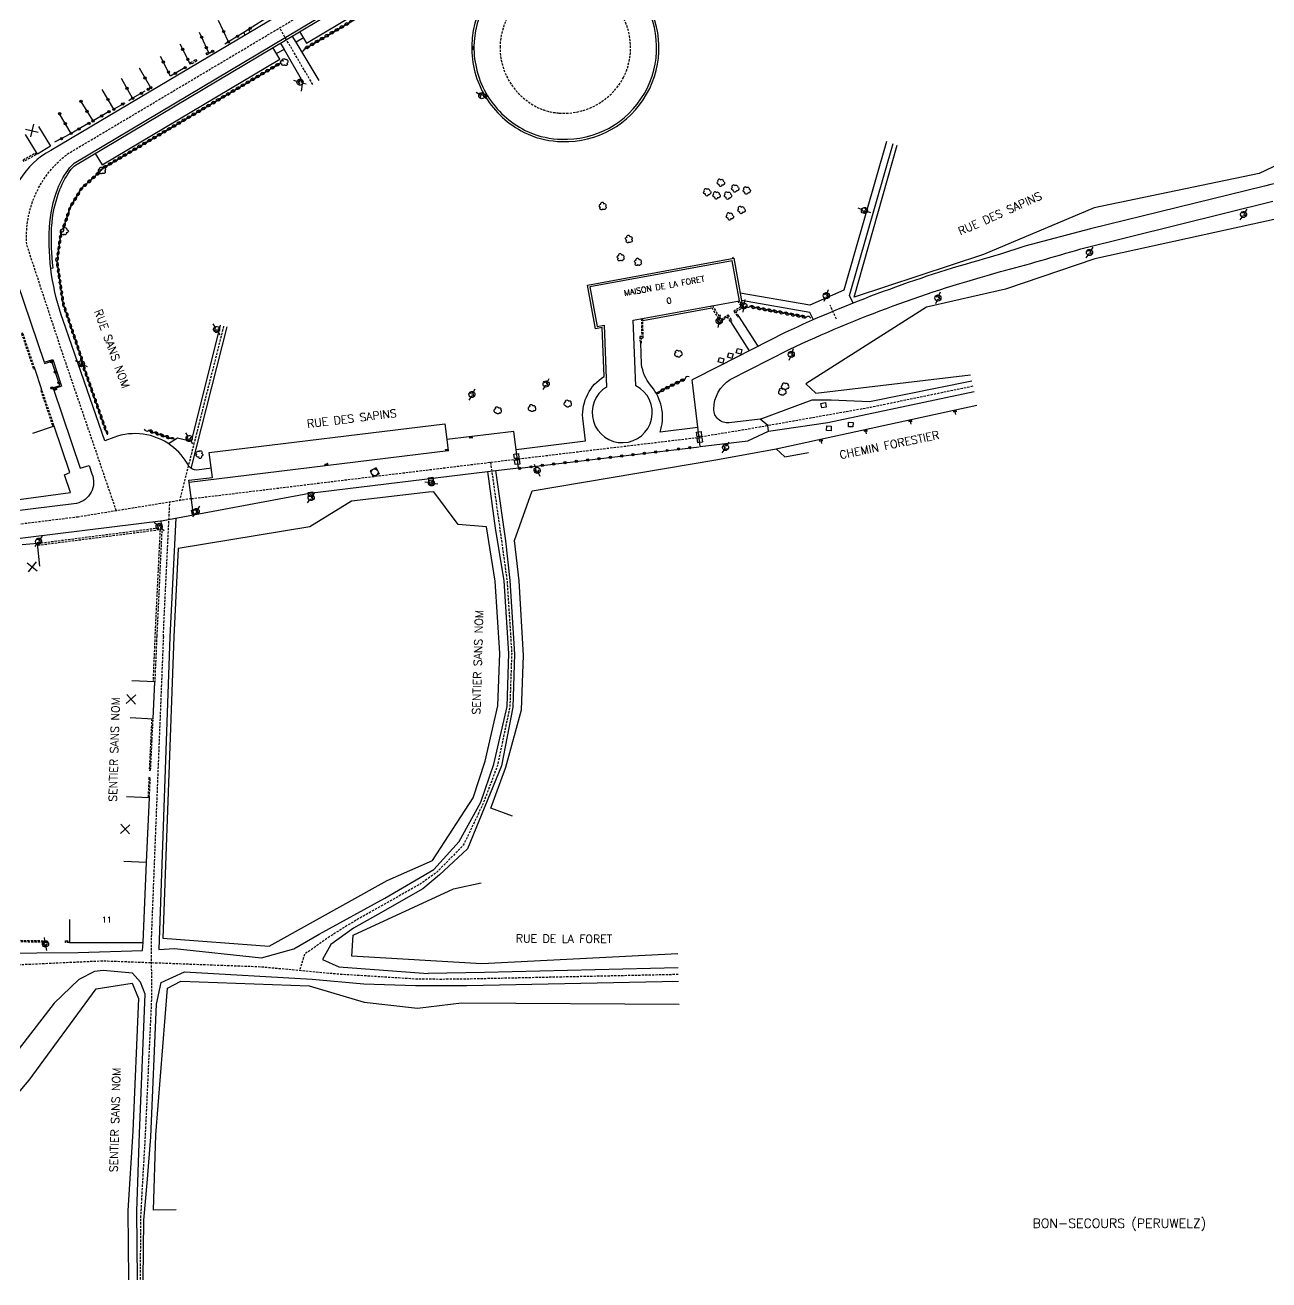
# Model space of a CAD drawing. Header units: millimetres. Extents: x 95999 to 97000, y 132000 to 133000.
# Drawn here: x 96228.4 to 96500.4, y 132000.5 to 132274.9 of the extents above; entities that cross this region are included whole.
import ezdxf
from ezdxf.enums import TextEntityAlignment as Align

# ---------------------------------------------------------------- set-up
doc = ezdxf.new("R2010")
doc.units = ezdxf.units.MM
doc.linetypes.add('DASHED', pattern=[0.75, 0.5, -0.25])
doc.layers.get('0').update_dxf_attribs({"linetype": 'CONTINUOUS'})
for name, color, linetype in [('W0001', 6, 'DASHED'), ('W0008', 7, 'CONTINUOUS'), ('W0100', 7, 'CONTINUOUS'), ('W0112', 1, 'DASHED'), ('W0211', 2, 'CONTINUOUS'), ('W0300', 7, 'CONTINUOUS'), ('W0302', 3, 'CONTINUOUS'), ('W0310', 3, 'CONTINUOUS'), ('W0322', 7, 'CONTINUOUS'), ('W0334', 7, 'CONTINUOUS'), ('W0400', 7, 'CONTINUOUS'), ('W0420', 7, 'CONTINUOUS'), ('W0471', 7, 'CONTINUOUS'), ('W0980', 7, 'CONTINUOUS'), ('W0984', 7, 'CONTINUOUS'), ('W0989', 7, 'CONTINUOUS'), ('W0991', 7, 'CONTINUOUS'), ('W1102', 7, 'CONTINUOUS')]:
    doc.layers.add(name, color=color, linetype=linetype)
doc.styles.get("Standard").update_dxf_attribs({"font": 'romans.shx', "width": 0.85})

# ---------------------------------------------------------------- blocks, each defined once
blk = doc.blocks.new('t211o')
at = {"color": 0, "linetype": 'Continuous'}
for p, q in [((-0.29, 0.5), (-0.29, 0)), ((0, 1), (0, 0)), ((0.29, 0.5), (0.29, 0))]:
    blk.add_line(p, q, dxfattribs=at)
blk = doc.blocks.new('T471')
for p, q in [((-0.333334, 0.333334), (-0.333334, -0.333334)), ((-0.333334, 0.333334), (0.333334, 0.333334)), ((-0.333334, 0), (0, 0)), ((0.500001, 0.500001), (1.000002, 1.000002)), ((-0.500001, -0.500001), (-1.000002, -1.000002)), ((-0.333334, -0.333334), (0.333334, -0.333334))]:
    blk.add_line(p, q)
blk.add_ellipse((0, 0), major_axis=(0.471405, 0.471405), ratio=1, start_param=5.4977871438, end_param=11.780972451)
blk = doc.blocks.new('T300')
for p, q in [((-0.8, 0.51), (-0.86, 0.34)), ((-0.86, 0.34), (-0.86, 0.17)), ((-0.86, 0.17), (-0.74, 0.06)), ((-0.69, 0.63), (-0.8, 0.51)), ((-0.8, -0.06), (-0.74, 0.06)), ((-0.74, 0.06), (-0.69, 0.11)), ((-0.57, 0.69), (-0.69, 0.63)), ((-0.46, 0.69), (-0.57, 0.69)), ((-0.29, 0.63), (-0.46, 0.69)), ((-0.29, 0.63), (-0.17, 0.74)), ((-0.23, 0.57), (-0.29, 0.63)), ((-0.17, 0.74), (-0.06, 0.8)), ((-0.06, 0.8), (0.06, 0.8)), ((0.06, 0.8), (0.23, 0.74)), ((0.23, 0.74), (0.34, 0.63)), ((0.34, 0.63), (0.4, 0.51)), ((0.46, 0.46), (0.34, 0.46)), ((0.4, 0.51), (0.4, 0.46)), ((0.57, 0.4), (0.46, 0.46)), ((0.57, 0.4), (0.69, 0.29)), ((0.69, 0.29), (0.74, 0.17)), ((0.74, 0.06), (0.69, -0.17)), ((0.74, 0.17), (0.74, 0.06)), ((-0.8, -0.17), (-0.8, -0.06)), ((-0.8, -0.23), (-0.8, -0.17)), ((-0.74, -0.34), (-0.8, -0.23)), ((-0.69, -0.4), (-0.74, -0.34)), ((-0.51, -0.46), (-0.69, -0.4)), ((-0.4, -0.46), (-0.51, -0.46)), ((-0.4, -0.46), (-0.34, -0.46)), ((-0.34, -0.46), (-0.34, -0.4)), ((-0.34, -0.51), (-0.34, -0.46)), ((-0.29, -0.63), (-0.34, -0.51)), ((-0.17, -0.74), (-0.29, -0.63)), ((-0.06, -0.8), (-0.17, -0.74)), ((0.06, -0.8), (-0.06, -0.8)), ((0.17, -0.74), (0.06, -0.8)), ((0.23, -0.69), (0.17, -0.74)), ((0.29, -0.46), (0.23, -0.46)), ((0.29, -0.63), (0.23, -0.69)), ((0.46, -0.4), (0.29, -0.46)), ((0.34, -0.51), (0.29, -0.63)), ((0.34, -0.51), (0.34, -0.46)), ((0.57, -0.34), (0.46, -0.4)), ((0.63, -0.29), (0.57, -0.34)), ((0.69, -0.17), (0.63, -0.29))]:
    blk.add_line(p, q)
blk = doc.blocks.new('T400')
for p, q in [((-0.15, 0.3), (0.15, 0.3)), ((-0.15, -0.25), (-0.15, 0.3)), ((-0.15, 0.15), (0.15, 0.15)), ((-0.15, 0), (0.15, 0)), ((0.15, 0.3), (0.15, -0.25)), ((-0.15, -0.15), (0.15, -0.15)), ((-0.15, -0.25), (-0.15, -0.3)), ((-0.15, -0.3), (0.15, -0.3)), ((0.15, -0.3), (0.15, -0.25))]:
    blk.add_line(p, q)
blk = doc.blocks.new('T420')
for p, q in [((0.75, 0.75), (-0.75, 0.75)), ((-0.75, 0.75), (-0.75, -0.75)), ((0.75, 0.75), (0.75, -0.75)), ((0.75, -0.75), (-0.75, -0.75))]:
    blk.add_line(p, q)
blk.add_ellipse((0, 0), major_axis=(-0.53, 0.53), ratio=1, start_param=3.926991, end_param=10.210176)
blk = doc.blocks.new('t112o')
at = {"color": 0, "linetype": 'Continuous'}
for p, q in [((-0.5, 0.5), (0.5, 0.5)), ((-0.5, -0.5), (-0.5, 0.5)), ((0.5, 0.5), (0.5, -0.5)), ((0.5, -0.5), (-0.5, -0.5))]:
    blk.add_line(p, q, dxfattribs=at)
blk = doc.blocks.new('t322o')
at = {"color": 0, "linetype": 'Continuous'}
for radius in [0.25, 0.15]:
    blk.add_circle((0, 0), radius, dxfattribs=at)
blk = doc.blocks.new('t310o')
at = {"color": 0, "linetype": 'Continuous'}
for centre, start, end in [((-0.5, 0.38), 216.8699, 323.1304), ((0.5, -0.37), 36.8699, 143.1303)]:
    blk.add_arc(centre, 0.625, start, end, dxfattribs=at)
blk = doc.blocks.new('t991o')
at = {"color": 0, "linetype": 'Continuous'}
for p, q in [((-1, 1), (1, -1)), ((-1, -1), (1, 1))]:
    blk.add_line(p, q, dxfattribs=at)

msp = doc.modelspace()

# ---------------------------------------------------------------- linework, layer by layer
at = {"layer": 'W0001', "flags": 128}
msp.add_lwpolyline([(96248.34, 132168.71), (96238.74, 132196.8), (96236.76, 132202.58), (96228.77, 132226.81, -0.259516), (96237.83, 132246.86), (96297.85, 132282.55), (96363.68, 132321.94), (96419.26, 132355), (96453.84, 132375.63), (96457.39, 132377.7), (96478.81, 132386.7)], format="xyb", dxfattribs=at)
at = {"layer": 'W0001'}
msp.add_lwpolyline([(96345.97, 132255.65, 0.278622), (96359.22, 132263.45, 0.264986), (96358.55, 132277.68, 0.135847), (96353.08, 132282.63, 0.182995), (96342.77, 132283.7, 0.334686), (96332.24, 132270.31, 0.143637), (96334.37, 132262.48, 0.139736), (96340.32, 132257.01, 0.101471), (96345.18, 132255.7)], format="xyb", close=True, dxfattribs=at)
at = {"layer": 'W0001', "flags": 128}
for points in [[(96291.28, 132261.96), (96284.03, 132274.33)], [(96405.79, 132210.64), (96404.42, 132213.68)], [(96271.8, 132209.1), (96262.15, 132170.95)], [(96435.64, 132195.94), (96413.3, 132191.33), (96385.21, 132186.34), (96375.75, 132184.79)], [(96264.73, 132171.37), (96336, 132180.05), (96375.75, 132184.79)], [(96330.15, 132179.34), (96333.77, 132153.4), (96334.78, 132137.54), (96334.37, 132125.8), (96331.67, 132113), (96328.57, 132104.75), (96324.21, 132095.55), (96318.37, 132089.64), (96314.74, 132087.07), (96299.62, 132078.51), (96294.49, 132075.26), (96289.45, 132071.69), (96288.39, 132068.14)], [(96258.61, 132141.24), (96260.03, 132170.61)], [(96258.61, 132141.24), (96257.18, 132105.87), (96255.92, 132074.24), (96256.05, 132062.7), (96254.65, 132032.45), (96253.83, 132018.1), (96253.6, 132013.57), (96253.58, 132006.91), (96253.57, 132000.5)], [(96371.22, 132067.29), (96324.96, 132066.29), (96319.33, 132066.23), (96313.82, 132066.29), (96296.82, 132067.36), (96279.95, 132068.93), (96245.38, 132070.23), (96209.2, 132068.57), (96154.77, 132070.08), (96143.46, 132070.46), (96136.51, 132071.22), (96093.72, 132086.05), (96091.37, 132086.92), (96088.96, 132087.68), (96058.72, 132096.75)]]:
    msp.add_lwpolyline(points, dxfattribs=at)
at = {"layer": 'W0001'}
msp.add_lwpolyline([(96264.73, 132171.37), (96239.97, 132167.35), (96181.96, 132160.16), (96117.74, 132152.22), (96117.74, 132152.22), (96116.18, 132152.05)], dxfattribs=at)
at = {"layer": 'W0008'}
for p, q in [((96364.14, 132260.56), (96364.3, 132260.86)), ((96344.82, 132250.02), (96345.59, 132249.97)), ((96345.59, 132249.97), (96345.84, 132249.95))]:
    msp.add_line(p, q, dxfattribs=at)
for points in [[(96269.11, 132178.02), (96265.94, 132177.63, -0.273236), (96264.21, 132178.47, 0.109122), (96260.25, 132183.01, 0.254609), (96247.76, 132184.75), (96245.81, 132183.99), (96236.72, 132210.33, -0.100817), (96233.7, 132230.65, -0.07991), (96235.54, 132239.19, -0.071435), (96238.09, 132243.7, -0.065063), (96239.11, 132244.72), (96304.13, 132283.54), (96361.25, 132317.72), (96416.04, 132350.53), (96458, 132375.52, -0.166329), (96468.82, 132377.88), (96471.32, 132377.59), (96471.28, 132377.22), (96480.4, 132376.18, -0.149604), (96489.55, 132372.07), (96510.71, 132352.31)], [(96296.57, 132284.69), (96234.02, 132247.49, 0.276426), (96224.68, 132232.27), (96225.04, 132230.99), (96223.27, 132229.81), (96226.66, 132218.63), (96232.57, 132201.19), (96234.41, 132201.77), (96236.36, 132195.98), (96234.56, 132195.32), (96240.4, 132178.03), (96242.38, 132178.6), (96243, 132176.82, -0.469783), (96239.6, 132170.33), (96189.87, 132164.18), (96117, 132155.17, -0.010369), (96116.89, 132155.16)], [(96521.63, 132246.78, -0.041576), (96499.38, 132239.73), (96461.36, 132230.37), (96446.97, 132226.6, -0.016302), (96438.11, 132223.81, 0.041298), (96394.56, 132207.69), (96380.15, 132200.38), (96374.25, 132197.38)], [(96375.98, 132182.8), (96386.43, 132184.04), (96390.91, 132186.15), (96390.82, 132187.34), (96389.09, 132188.76), (96382.35, 132187.96, -0.450181), (96378.98, 132190.97, -0.257515), (96382.58, 132197.41), (96395.45, 132203.99, -0.043905), (96441.71, 132221.02, 0.006069), (96459.21, 132226), (96501.24, 132236.4, 0.037899)], [(96382.76, 132223.82, 0.005865), (96382.7, 132223.92)], [(96059.42, 132098.83, -0.022105), (96046.55, 132103.35, -0.056877), (96037.68, 132108.08), (96025.75, 132116.42), (96024.54, 132117.51, -0.342558), (96024.71, 132124.1), (96034.31, 132132.45, -0.088591), (96037.41, 132134.24), (96060.01, 132141.26, -0.044228), (96067.99, 132143.09), (96118.11, 132149.23), (96182.33, 132157.17), (96258.59, 132166.62), (96290.58, 132172.56), (96329.52, 132177.33), (96336.25, 132178.12)]]:
    msp.add_lwpolyline(points, format="xyb", dxfattribs=at)
at = {"layer": 'W0008', "flags": 128}
msp.add_lwpolyline([(96345.59, 132249.97, 0.605938), (96363.36, 132280.73, 0.135847), (96355.63, 132287.73, 0.182995), (96341.31, 132289.21, 0.334686), (96326.54, 132270.43, 0.143637), (96329.51, 132259.5, 0.139736), (96337.76, 132251.92, 0.101281), (96344.82, 132250.02)], format="xyb", dxfattribs=at)
at = {"layer": 'W0008'}
for points in [[(96292.67, 132262.79), (96287.64, 132271.21)], [(96285.01, 132269.62), (96289.03, 132262.63), (96288.78, 132260.47)], [(96416.78, 132249.48), (96407.39, 132216.99), (96399.98, 132213.66), (96384.77, 132216.32)], [(96409.47, 132214.14), (96408.69, 132215.78), (96418.23, 132249.06)], [(96400.76, 132210.49), (96399.98, 132212.05), (96385.06, 132214.73)], [(96271.07, 132209.28), (96264.68, 132183.84), (96261.7, 132184.6), (96259.72, 132183.39)], [(96264.66, 132178), (96272.54, 132208.92)], [(96389.09, 132188.76), (96400.46, 132192.97), (96404.65, 132192.99), (96413.03, 132192.61), (96435.39, 132197.12)], [(96390.91, 132186.15), (96403.93, 132188.01), (96435.89, 132194.77)], [(96336.25, 132178.12), (96335.25, 132186.05), (96320.59, 132184.3), (96320.93, 132181.8), (96264.23, 132174.89)], [(96260.06, 132141.17), (96257.63, 132072.76), (96261.07, 132072.95), (96280.07, 132070.93), (96280.07, 132070.93), (96287.16, 132072.89), (96292.7, 132076.11), (96307.06, 132083.98), (96317.79, 132090.26), (96323.29, 132096.36), (96328.01, 132104.97), (96330.88, 132113.32), (96333.76, 132125.91), (96334.18, 132137.5), (96333.15, 132153.37), (96331.23, 132164.88), (96329.57, 132177.33)], [(96331.26, 132177.53), (96333.4, 132162.18), (96334.39, 132153.46), (96335.39, 132137.34), (96335, 132125.79), (96332.56, 132112.93), (96325.13, 132094.75), (96319.01, 132089.07), (96315.35, 132086.03), (96305.54, 132080.43), (96300.21, 132077.44), (96295.26, 132073.86), (96293.38, 132070.59), (96296.96, 132068.94), (96316.51, 132067.52)], [(96155.1, 132073.19), (96193.17, 132072.11), (96212.82, 132071.9), (96240, 132072.13), (96254.03, 132072.56), (96254.17, 132074.3)], [(96252.96, 132000.5), (96252.81, 132015.57), (96253.37, 132032.51), (96254.64, 132063), (96253.63, 132065.61), (96251.88, 132067.57), (96245.44, 132068.17), (96243.57, 132067.92), (96240.16, 132066.23), (96234.72, 132061.06), (96217.69, 132038.99)], [(96254.18, 132000.5), (96254.37, 132013.58), (96255.17, 132022.55), (96255.91, 132031.82), (96257.13, 132060.8), (96258.13, 132065.58), (96263.27, 132067.91), (96291.18, 132066.26), (96302.48, 132065.28), (96313.72, 132064.88), (96324.99, 132064.92), (96371.26, 132065.85)], [(96371.19, 132068.74), (96328.87, 132067.73), (96316.51, 132067.52)]]:
    msp.add_lwpolyline(points, dxfattribs=at)
at = {"layer": 'W0008', "flags": 128}
msp.add_lwpolyline([(96375.98, 132182.8), (96374.25, 132197.38)], dxfattribs=at)
at = {"layer": 'W0100'}
for points in [[(96231.3, 132252.75), (96233.91, 132248.48), (96231.07, 132246.75), (96228.46, 132251.02)], [(96231.58, 132156.61), (96231.1, 132161.59), (96227.72, 132161.26)], [(96251.37, 132123.48), (96256.37, 132123.25), (96256.74, 132131.28), (96251.74, 132131.51)], [(96238.09, 132079.31), (96238.09, 132074.31), (96254.17, 132074.3), (96254.95, 132091.85), (96255.56, 132105.92), (96250.56, 132106.14)], [(96249.95, 132092.07), (96249.95, 132092.07)]]:
    msp.add_lwpolyline(points, dxfattribs=at)
for points in [[(96361.96, 132196.03), (96361.96, 132196.03), (96361.33, 132210.42), (96384.61, 132214.66), (96383.03, 132223.4), (96351.86, 132217.72), (96353.47, 132209.02), (96354.98, 132209.3), (96355.52, 132195.79, 3.817193), (96361.96, 132196.03)], [(96195.69, 132174.75), (96190.96, 132173.11), (96192.57, 132168.47, 0.349516), (96195.11, 132167.01), (96219.33, 132170.16), (96219.28, 132170.69), (96220.26, 132171.22), (96220.47, 132170.3), (96238.3, 132172.71), (96236.98, 132176.6), (96238.17, 132177.09), (96234.75, 132187.25), (96230.01, 132185.65)]]:
    msp.add_lwpolyline(points, format="xyb", dxfattribs=at)
at = {"layer": 'W0112'}
for points in [[(96268.29, 132268.97), (96268.5, 132268.63), (96268.17, 132268.43), (96267.96, 132268.77)], [(96264.55, 132266.75), (96265.73, 132267.45), (96265.93, 132267.1), (96264.75, 132266.4)], [(96227.97, 132245.49), (96230.54, 132246.93), (96230.74, 132246.58), (96228.16, 132245.14)], [(96230.2, 132199.76), (96230.48, 132199.86), (96227.88, 132207.59), (96227.6, 132207.49)], [(96234.41, 132187.29), (96234.7, 132187.39), (96232.07, 132195.14), (96231.79, 132195.05)], [(96233.2, 132074.32), (96223.61, 132074.49), (96223.62, 132074.84), (96233.21, 132074.67)]]:
    msp.add_lwpolyline(points, close=True, dxfattribs=at)
for points in [[(96378.67, 132213.58), (96380.58, 132210.58), (96382.08, 132211.55), (96382.9, 132210.29), (96382.64, 132210.12), (96381.99, 132211.11), (96380.48, 132210.14), (96378.33, 132213.52)], [(96384.21, 132214.59), (96384.94, 132213.41), (96383.38, 132212.37), (96384.19, 132211.12), (96384.46, 132211.3), (96383.82, 132212.28), (96385.37, 132213.32), (96384.55, 132214.65)], [(96363.13, 132210.75), (96363.22, 132206.86), (96362.81, 132206.84), (96362.85, 132205.42), (96363.17, 132205.42), (96363.14, 132206.53), (96363.54, 132206.55), (96363.45, 132210.81)], [(96231.1, 132161.59), (96258.31, 132165.08), (96257.17, 132141.31)], [(96231.15, 132161.19), (96257.89, 132164.62), (96256.77, 132141.33)], [(96256.07, 132123.26), (96255.53, 132111.98), (96255.83, 132111.97), (96256.37, 132123.25)], [(96255.56, 132105.92), (96255.76, 132110.33), (96255.46, 132110.35), (96255.26, 132105.94)], [(96238.09, 132074.31), (96237.18, 132074.33), (96237.19, 132074.67), (96238.09, 132074.66)]]:
    msp.add_lwpolyline(points, dxfattribs=at)
at = {"layer": 'W0112', "flags": 128}
for points in [[(96256.77, 132141.33), (96256.34, 132131.29)], [(96257.17, 132141.31), (96256.74, 132131.28)]]:
    msp.add_lwpolyline(points, dxfattribs=at)
at = {"layer": 'W0211'}
msp.add_lwpolyline([(96392.6, 132182.26), (96436.51, 132191.8)], dxfattribs=at)
at = {"layer": 'W0302'}
for points in [[(96558.1, 132297.25), (96562.48, 132299.65), (96574.31, 132288.03), (96574.39, 132279.16), (96566.34, 132269.73), (96547.32, 132260.92), (96520.08, 132250.47), (96508.35, 132247.29), (96498.27, 132242.52), (96462.14, 132234.96), (96437.98, 132224.8), (96409.7, 132215.47), (96419.09, 132248.65)], [(96622.39, 132258.89), (96603.95, 132266.71), (96601.97, 132266.25), (96591.84, 132273.58), (96573.73, 132263.44), (96551.8, 132252.27), (96525.43, 132238.87), (96513.53, 132234.67), (96502.83, 132232.73), (96462.3, 132223.81), (96442.77, 132217.17), (96425.47, 132213.25), (96399.11, 132196.5), (96401.28, 132194.46), (96435.11, 132198.45)], [(96334.95, 132101.96), (96330.24, 132103.65), (96333.48, 132112.65), (96336.91, 132125.19), (96337.37, 132137.1), (96336.39, 132153.4), (96335.4, 132162.19), (96339.26, 132173.08), (96379.39, 132179.83), (96392.6, 132182.26), (96394.5, 132180.53), (96399.71, 132181.43)], [(96260.91, 132141.13), (96258.49, 132075.25), (96281.76, 132073.52), (96307.57, 132087.89), (96317.47, 132092.26), (96326.38, 132105.93), (96328.99, 132113.96), (96331.76, 132126.03), (96332.18, 132137.59), (96331.15, 132153.35), (96329.25, 132165.2), (96323.1, 132165.7), (96317.75, 132172.86), (96316.62, 132172.79)], [(96316.62, 132172.79), (96299.77, 132170.79), (96290.62, 132165.22), (96261.84, 132160.44), (96260.91, 132141.13)], [(96371.12, 132071.81), (96328.22, 132069.62), (96299.86, 132071.32), (96300.1, 132075.9), (96322.09, 132086.04), (96328.12, 132087.38)], [(96069.72, 132013.17), (96072.13, 132015.07), (96078.97, 132013.43), (96086.57, 132011.43), (96104.94, 132017.44), (96115.2, 132020.7), (96136.65, 132018.51), (96175.36, 132017.5), (96188.2, 132017.83), (96203.25, 132023.9), (96220.55, 132033.87), (96229.25, 132044.17), (96243.9, 132064.19), (96251.79, 132065.39), (96253.15, 132062.08), (96251.93, 132033.04), (96250.81, 132015.68), (96250.97, 132000.5)], [(96261.44, 132015.82), (96256.44, 132015.77), (96256.97, 132032.22), (96259.53, 132064.28), (96262.4, 132065.87), (96290.47, 132064.85), (96302.56, 132061.28), (96314.16, 132059.9), (96323.84, 132061.08), (96371.38, 132060.8)]]:
    msp.add_lwpolyline(points, dxfattribs=at)
at = {"layer": 'W0310'}
for points in [[(96289.54, 132269.78), (96351.35, 132306.11)], [(96245.36, 132243.65), (96284.1, 132266.58)], [(96236.75, 132230.57), (96238.32, 132235.22), (96240.8, 132239.32), (96244.79, 132242.89)], [(96240.93, 132201.42), (96236.73, 132214.05), (96235.36, 132223.24), (96236.26, 132229.69)], [(96399.19, 132211.06), (96386.77, 132213.4)], [(96241.08, 132200.44), (96246.29, 132185.56)], [(96372.69, 132197.58), (96366.38, 132194.44)], [(96255.39, 132186.25), (96260.63, 132184.42)]]:
    msp.add_lwpolyline(points, dxfattribs=at)
at = {"layer": 'W0322'}
for points in [[(96281.83, 132276.91), (96277.2, 132273.98)], [(96272.86, 132271.27), (96270.69, 132275.92)], [(96268.61, 132268.75), (96266.49, 132273.34)], [(96276.24, 132273.35), (96272.86, 132271.27), (96272.08, 132270.74)], [(96264.54, 132266.29), (96262.3, 132270.76)], [(96269.38, 132269.18), (96268.61, 132268.75)], [(96255.88, 132261.24), (96253.37, 132265.56)], [(96260.21, 132263.78), (96257.96, 132268.1)], [(96263.38, 132265.64), (96260.21, 132263.78)], [(96251.89, 132258.95), (96249.43, 132263.24)], [(96247.79, 132256.53), (96245.21, 132260.84)], [(96254.58, 132260.5), (96251.89, 132258.95), (96251.04, 132258.41)], [(96255.29, 132260.92), (96255.88, 132261.24)], [(96243.23, 132253.98), (96240.64, 132258.24)], [(96250.16, 132257.9), (96247.79, 132256.53)], [(96238.45, 132251.25), (96235.94, 132255.57)], [(96246.75, 132256.01), (96243.23, 132253.98)], [(96242.35, 132253.46), (96238.45, 132251.25), (96234.83, 132249.31)], [(96234.26, 132195.56), (96236.01, 132196.1), (96234.22, 132201.39), (96232.53, 132200.86)], [(96336.51, 132178.03), (96375.8, 132182.74)]]:
    msp.add_lwpolyline(points, dxfattribs=at)
at = {"layer": 'W0334'}
for points in [[(96233.99, 132221.8), (96234.49, 132221.86, -0.043107), (96234.19, 132230.63, -0.07991), (96236, 132239.01, -0.071435), (96238.49, 132243.4, -0.063661), (96239.39, 132244.3), (96304.39, 132283.11), (96361.51, 132317.29), (96416.29, 132350.1), (96458.26, 132375.09, -0.166325), (96468.76, 132377.38), (96471.26, 132377.09), (96471.28, 132377.22)], [(96335.74, 132182.14), (96350.94, 132184.04), (96350.31, 132188.99, -0.273968), (96355, 132198.12), (96354.55, 132208.77), (96353.12, 132208.5), (96351.34, 132218.08), (96383.39, 132223.94), (96385.14, 132214.3), (96384.81, 132214.23)], [(96375.49, 132186.93), (96367.23, 132185.92, 0.243794), (96365.76, 132195.4), (96365.15, 132196.18, -0.13178), (96363.16, 132200.75), (96363.01, 132205.42)]]:
    msp.add_lwpolyline(points, format="xyb", dxfattribs=at)
for points in [[(96288.41, 132273.57), (96289.93, 132271), (96349.99, 132306.88), (96348.47, 132309.49)], [(96277.67, 132273.45), (96277.2, 132273.98), (96276.24, 132273.35), (96276.42, 132272.71)], [(96284.16, 132271.03), (96285.01, 132269.62), (96283.37, 132268.7)], [(96289.24, 132272.16), (96287.64, 132271.21), (96286.78, 132272.59)], [(96243.71, 132246.88), (96245.27, 132244.36), (96284.08, 132267.49), (96282.57, 132270.08)], [(96388.65, 132204.69), (96384.46, 132211.3)], [(96382.64, 132210.12), (96386.73, 132203.72)], [(96232.07, 132195.14), (96230.48, 132199.86)], [(96265.22, 132167.85), (96264.23, 132174.89), (96264.21, 132175.38), (96269.37, 132176.03), (96268.66, 132181.43), (96320.16, 132187.74), (96320.59, 132184.3)], [(96258.07, 132166.55), (96258.24, 132165.07)]]:
    msp.add_lwpolyline(points, dxfattribs=at)
at = {"layer": 'W0334', "flags": 128}
msp.add_lwpolyline([(96337.54, 132251.47, 0.101269), (96344.79, 132249.52), (96345.83, 132249.45, 0.601515), (96363.79, 132281, 0.135847), (96355.86, 132288.17, 0.182995), (96341.19, 132289.7, 0.334686), (96326.04, 132270.44, 0.143637), (96329.08, 132259.24, 0.139736)], format="xyb", close=True, dxfattribs=at)
msp.add_lwpolyline([(96383.28, 132223.92, 0.013747), (96383.13, 132224.18)], format="xyb", dxfattribs=at)
msp.add_lwpolyline([(96363.46, 132210.36), (96378.58, 132213.12)], dxfattribs=at)
at = {"layer": 'W1102', "flags": 128}
for points in [[(96261.31, 132167.12), (96260.06, 132141.17)], [(96249.95, 132092.07), (96254.95, 132091.85)]]:
    msp.add_lwpolyline(points, dxfattribs=at)

# ---------------------------------------------------------------- block references
at = {"layer": 'W0112'}
for p, rotation in [((96382.59, 132202.67), 344.909073404003), ((96384.51, 132203.61), 344.909073404003), ((96380.57, 132201.62), 344.909073404003), ((96402.99, 132191.8), 9.746750104688726), ((96375.76, 132185.48), 6.84208335670168), ((96404.15, 132186.74), 357.364170446298), ((96408.93, 132187.58), 357.364170446298), ((96375.92, 132184.16), 6.84208335670168), ((96335.82, 132180.69), 186.7871913446449), ((96335.99, 132179.36), 186.7871913446449), ((96317.14, 132175.48), 97.97350286335983), ((96290.84, 132172.3), 188.209393711888), ((96265.35, 132168.43), 191.4374155970081)]:
    msp.add_blockref('t112o', p, dxfattribs=dict(at, rotation=rotation))
at = {"layer": 'W0211', "rotation": 192.261955939904}
for p in [(96421.92, 132188.63), (96431.69, 132190.76), (96412.15, 132186.51), (96402.38, 132184.39)]:
    msp.add_blockref('t211o', p, dxfattribs=at)
at = {"layer": 'W0300'}
for p, rotation in [((96285.16, 132266.82), 30.61259241746561), ((96245.28, 132243.18), 41.82369522678639), ((96380.57, 132240.43), 344.909073404003), ((96377.58, 132238.35), 344.909073404003), ((96379.63, 132237.66), 344.909073404003), ((96382.13, 132237.62), 344.909073404003), ((96383.7, 132239.17), 344.909073404003), ((96386.23, 132238.73), 344.909073404003), ((96354.73, 132235.23), 318.198861848523), ((96385.08, 132234.47), 344.909073404003), ((96382.54, 132233.07), 344.909073404003), ((96237.04, 132229.92), 82.08678176694322), ((96360.45, 132228.02), 318.198861848523), ((96358.64, 132224.03), 318.198861848523), ((96362.44, 132223.01), 318.198861848523), ((96371.15, 132203.08), 206.904310011011), ((96394.5, 132195.97), 203.194991056748), ((96393.89, 132194.75), 203.194991056748), ((96331.67, 132190.69), 194.756895123211), ((96339.16, 132191.19), 194.756895123211), ((96346.98, 132192.18), 194.756895123211), ((96266.45, 132181.15), 142.173027710798)]:
    msp.add_blockref('T300', p, dxfattribs=dict(at, rotation=rotation))
at = {"layer": 'W0310'}
for p, rotation in [((96294.93, 132272.95), 30.44985156462581), ((96296.01, 132273.58), 30.44985156462581), ((96297.09, 132274.21), 30.44985156462581), ((96298.17, 132274.85), 30.44985156462581), ((96299.24, 132275.48), 30.44985156462581), ((96290.62, 132270.41), 30.44985156462581), ((96291.7, 132271.05), 30.44985156462581), ((96292.78, 132271.68), 30.44985156462581), ((96293.85, 132272.31), 30.44985156462581), ((96289.54, 132269.78), 30.44985156462581), ((96281.94, 132265.29), 30.6125924174655), ((96283.01, 132265.93), 30.6125924174655), ((96284.09, 132266.57), 30.6125924174655), ((96276.56, 132262.11), 30.6125924174655), ((96277.63, 132262.75), 30.6125924174655), ((96278.71, 132263.38), 30.6125924174655), ((96279.79, 132264.02), 30.6125924174655), ((96280.86, 132264.66), 30.6125924174655), ((96272.25, 132259.57), 30.6125924174655), ((96273.33, 132260.2), 30.6125924174655), ((96274.41, 132260.84), 30.6125924174655), ((96275.48, 132261.47), 30.6125924174655), ((96267.95, 132257.02), 30.6125924174655), ((96269.03, 132257.66), 30.6125924174655), ((96270.1, 132258.29), 30.6125924174655), ((96271.18, 132258.93), 30.6125924174655), ((96262.57, 132253.84), 30.6125924174655), ((96263.65, 132254.47), 30.6125924174655), ((96264.72, 132255.11), 30.6125924174655), ((96265.8, 132255.75), 30.6125924174655), ((96266.88, 132256.38), 30.6125924174655), ((96258.27, 132251.29), 30.6125924174655), ((96259.35, 132251.93), 30.6125924174655), ((96260.42, 132252.56), 30.6125924174655), ((96261.5, 132253.2), 30.6125924174655), ((96253.97, 132248.74), 30.6125924174655), ((96255.04, 132249.38), 30.6125924174655), ((96256.12, 132250.02), 30.6125924174655), ((96257.19, 132250.65), 30.6125924174655), ((96248.59, 132245.56), 30.6125924174655), ((96249.66, 132246.2), 30.6125924174655), ((96250.74, 132246.83), 30.6125924174655), ((96251.81, 132247.47), 30.6125924174655), ((96252.89, 132248.11), 30.6125924174655), ((96244.75, 132242.86), 41.8236952267863), ((96245.36, 132243.65), 30.6125924174655), ((96246.44, 132244.29), 30.6125924174655), ((96247.51, 132244.92), 30.6125924174655), ((96241.96, 132240.36), 41.8236952267863), ((96242.89, 132241.19), 41.8236952267863), ((96243.82, 132242.02), 41.8236952267863), ((96239.67, 132237.44), 58.82755135791489), ((96240.31, 132238.51), 58.82755135791489), ((96241.03, 132239.52), 41.8236952267863), ((96238.37, 132235.3), 58.82755135791489), ((96239.02, 132236.37), 58.82755135791489), ((96237.15, 132231.76), 71.3545687886795), ((96237.55, 132232.94), 71.3545687886795), ((96237.95, 132234.13), 71.3545687886795), ((96236.21, 132229.33), 82.08678176694322), ((96236.75, 132230.57), 71.3545687886795), ((96235.86, 132226.85), 82.08678176694322), ((96236.04, 132228.09), 82.08678176694322), ((96235.52, 132224.38), 82.08678176694322), ((96235.69, 132225.62), 82.08678176694322), ((96235.38, 132223.14), 98.44590816055), ((96235.56, 132221.9), 98.44590816055), ((96235.74, 132220.67), 98.44590816055), ((96235.93, 132219.43), 98.44590816055), ((96236.11, 132218.19), 98.44590816055), ((96236.3, 132216.96), 98.44590816055), ((96236.48, 132215.72), 98.44590816055), ((96236.66, 132214.48), 98.44590816055), ((96236.98, 132213.28), 108.389631413066), ((96386.91, 132213.38), 169.297709475329), ((96388.14, 132213.15), 169.297709475329), ((96389.37, 132212.91), 169.297709475329), ((96237.38, 132212.09), 108.389631413066), ((96237.77, 132210.91), 108.389631413066), ((96238.17, 132209.72), 108.389631413066), ((96390.6, 132212.68), 169.297709475329), ((96391.82, 132212.45), 169.297709475329), ((96393.05, 132212.22), 169.297709475329), ((96394.28, 132211.98), 169.297709475329), ((96395.51, 132211.75), 169.297709475329), ((96396.74, 132211.52), 169.297709475329), ((96397.97, 132211.29), 169.297709475329), ((96399.19, 132211.06), 169.297709475329), ((96238.56, 132208.54), 108.389631413066), ((96238.96, 132207.35), 108.389631413066), ((96239.35, 132206.16), 108.389631413066), ((96239.74, 132204.98), 108.389631413066), ((96240.14, 132203.79), 108.389631413066), ((96240.53, 132202.61), 108.389631413066), ((96240.93, 132201.42), 108.389631413066), ((96241.08, 132200.44), 289.311718719749), ((96241.5, 132199.26), 289.311718719749), ((96241.91, 132198.08), 289.311718719749), ((96242.32, 132196.9), 289.311718719749), ((96370.45, 132196.47), 206.441025145557), ((96371.57, 132197.02), 206.441025145557), ((96372.69, 132197.58), 206.441025145557), ((96242.74, 132195.72), 289.311718719749), ((96243.15, 132194.54), 289.311718719749), ((96243.56, 132193.36), 289.311718719749), ((96367.32, 132194.91), 206.441025145557), ((96368.21, 132195.35), 206.441025145557), ((96369.33, 132195.91), 206.441025145557), ((96243.98, 132192.18), 289.311718719749), ((96244.39, 132191), 289.311718719749), ((96244.8, 132189.82), 289.311718719749), ((96245.22, 132188.64), 289.311718719749), ((96245.63, 132187.46), 289.311718719749), ((96246.04, 132186.28), 289.311718719749), ((96255.39, 132186.25), 340.718566665218), ((96256.57, 132185.84), 340.718566665218), ((96257.75, 132185.43), 340.718566665218), ((96258.93, 132185.01), 340.718566665218), ((96260.11, 132184.6), 340.718566665218)]:
    msp.add_blockref('t310o', p, dxfattribs=dict(at, rotation=rotation))
at = {"layer": 'W0322'}
for p, rotation in [((96271.8, 132273.54), 114.977498490656), ((96277.6, 132274.24), 212.287700978007), ((96266.97, 132272.3), 114.7463705707), ((96272.86, 132271.27), 114.977498490656), ((96274.83, 132272.49), 211.603906201647), ((96262.85, 132269.66), 116.522263697694), ((96268.02, 132270.03), 114.7463705707), ((96269.38, 132269.18), 208.902003275277), ((96258.59, 132266.9), 117.465401782815), ((96263.38, 132265.64), 210.370359181357), ((96263.97, 132267.43), 116.522263697694), ((96254.63, 132263.4), 120.085362831136), ((96259.74, 132264.68), 117.465401782815), ((96261.22, 132264.38), 210.370359181357), ((96250.65, 132261.12), 119.798584029337), ((96253.8, 132260.05), 209.9932715176101), ((96255.29, 132260.92), 28.0185185499265), ((96255.88, 132261.24), 120.085362831136), ((96240.63, 132258.25), 121.347395425482), ((96246.5, 132258.67), 120.886214585216), ((96249.74, 132257.66), 210.0046149933549), ((96251.89, 132258.95), 119.798584029337), ((96235.94, 132255.57), 120.208397460507), ((96241.93, 132256.11), 121.347395425482), ((96245.14, 132255.08), 209.974204744424), ((96246.75, 132256.01), 209.974204744424), ((96247.79, 132256.53), 120.886214585216), ((96237.19, 132253.41), 120.208397460507), ((96240.18, 132252.23), 209.511960025298), ((96242.35, 132253.46), 209.511960025298), ((96243.23, 132253.98), 121.347395425482), ((96236.34, 132250.12), 208.205581080836), ((96238.45, 132251.25), 120.208397460507), ((96234.14, 132201.36), 197.115773915935), ((96235, 132199.1), 108.717994435745), ((96235.8, 132196.73), 108.717994435745), ((96234.26, 132195.56), 17.1045658209045), ((96353.88, 132180.12), 6.842083356701591), ((96356.37, 132180.41), 6.842083356701591), ((96358.85, 132180.71), 6.842083356701591), ((96361.33, 132181.01), 6.842083356701591), ((96363.81, 132181.31), 6.842083356701591), ((96366.29, 132181.6), 6.842083356701591), ((96368.78, 132181.9), 6.842083356701591), ((96371.26, 132182.2), 6.842083356701591), ((96373.74, 132182.5), 6.842083356701591), ((96336.51, 132178.03), 6.842083356701591), ((96338.99, 132178.33), 6.842083356701591), ((96341.47, 132178.63), 6.842083356701591), ((96343.95, 132178.92), 6.842083356701591), ((96346.44, 132179.22), 6.842083356701591), ((96348.92, 132179.52), 6.842083356701591), ((96351.4, 132179.82), 6.842083356701591)]:
    msp.add_blockref('t322o', p, dxfattribs=dict(at, rotation=rotation))
at = {"layer": 'W0400'}
for p, rotation in [((96326.32, 132269.96), 0.4999954702008225), ((96329.19, 132259.57), 31.93547471615169), ((96235, 132195.28), 110.2186830035514), ((96325.89, 132184.81), 96.29900649064763), ((96320.65, 132182.01), 96.94617638578181), ((96294.29, 132178.84), 100.7454906375686)]:
    msp.add_blockref('T400', p, dxfattribs=dict(at, rotation=rotation))
at = {"layer": 'W0420', "rotation": 26.2243917484661}
msp.add_blockref('T420', (96304.83, 132177.12), dxfattribs=at)
at = {"layer": 'W0471'}
for p, rotation in [((96288.49, 132262.45), 299.898901838673), ((96328.23, 132259.51), 285.175737443013), ((96411.91, 132234.41), 115.548824635518), ((96494.83, 132233.55), 190.247840683901), ((96461.14, 132225.21), 190.247840683901), ((96403.57, 132215.77), 203.069833905147), ((96427.99, 132215.26), 202.790346959096), ((96385.57, 132213.53), 33.8519436473037), ((96380.15, 132210.22), 32.7206101983318), ((96270.25, 132208.38), 75.7105553649795), ((96395.92, 132202.93), 203.194991056748), ((96240.67, 132200.87), 108.562868735839), ((96342.3, 132196.45), 194.756895123211), ((96326.1, 132194.14), 194.756895123211), ((96264.24, 132184.55), 75.7105553649795), ((96381.56, 132182.59), 10.7807380097348), ((96340.35, 132177.57), 70.4973567193074), ((96317.22, 132174.8), 126.778973384075), ((96290.92, 132171.59), 188.209393711888), ((96265.8, 132168.55), 191.4374155970081), ((96257.7, 132165.31), 276.474222206117), ((96231.34, 132162.05), 187.305717048666), ((96232.82, 132073.97), 53.8227585121426)]:
    msp.add_blockref('T471', p, dxfattribs=dict(at, rotation=rotation))
at = {"layer": 'W0991'}
for p, rotation in [((96229.88, 132251.88), 301.4089995398346), ((96229.93, 132156.45), 275.555862065614), ((96251.56, 132127.49), 357.3416536472941), ((96250.26, 132099.1), 357.5252336961688)]:
    msp.add_blockref('t991o', p, dxfattribs=dict(at, rotation=rotation))

# ---------------------------------------------------------------- texts
at = {"layer": 'W0980'}
msp.add_text('BON-SECOURS (PERUWELZ)', height=2, dxfattribs=at).set_placement((96467.67, 132012.75), align=Align.MIDDLE)
at = {"layer": 'W0984'}
msp.add_text('MAISON DE LA FORET', height=1.25, rotation=10.3237, dxfattribs=at).set_placement((96368.16, 132217.89), align=Align.MIDDLE)
at = {"layer": 'W0989'}
for s, rotation, p in [('RUE DES SAPINS', 23.9619, (96441.55, 132233.74)), ('RUE SANS NOM', 289.9937, (96247.39, 132204.17)), ('RUE DES SAPINS', 6.9421, (96299.84, 132188.91)), ('CHEMIN FORESTIER', 11.6678, (96417.38, 132183.12)), ('SENTIER SANS NOM', 88.3117, (96327.36, 132135.59)), ('SENTIER SANS NOM', 88.3117, (96247.87, 132116.51)), ('RUE DE LA FORET', 359.6892, (96346.23, 132075.12)), ('SENTIER SANS NOM', 88.3117, (96248.06, 132035.49))]:
    msp.add_text(s, height=1.75, rotation=rotation, dxfattribs=at).set_placement(p, align=Align.MIDDLE)
at = {"layer": 'W0991'}
for s, rotation, p in [('0', 10.3237, (96369.17, 132214.68)), ('11', 359.9857, (96246.24, 132079.3))]:
    msp.add_text(s, height=1.25, rotation=rotation, dxfattribs=at).set_placement(p, align=Align.MIDDLE)

doc.saveas('drawing.dxf')
